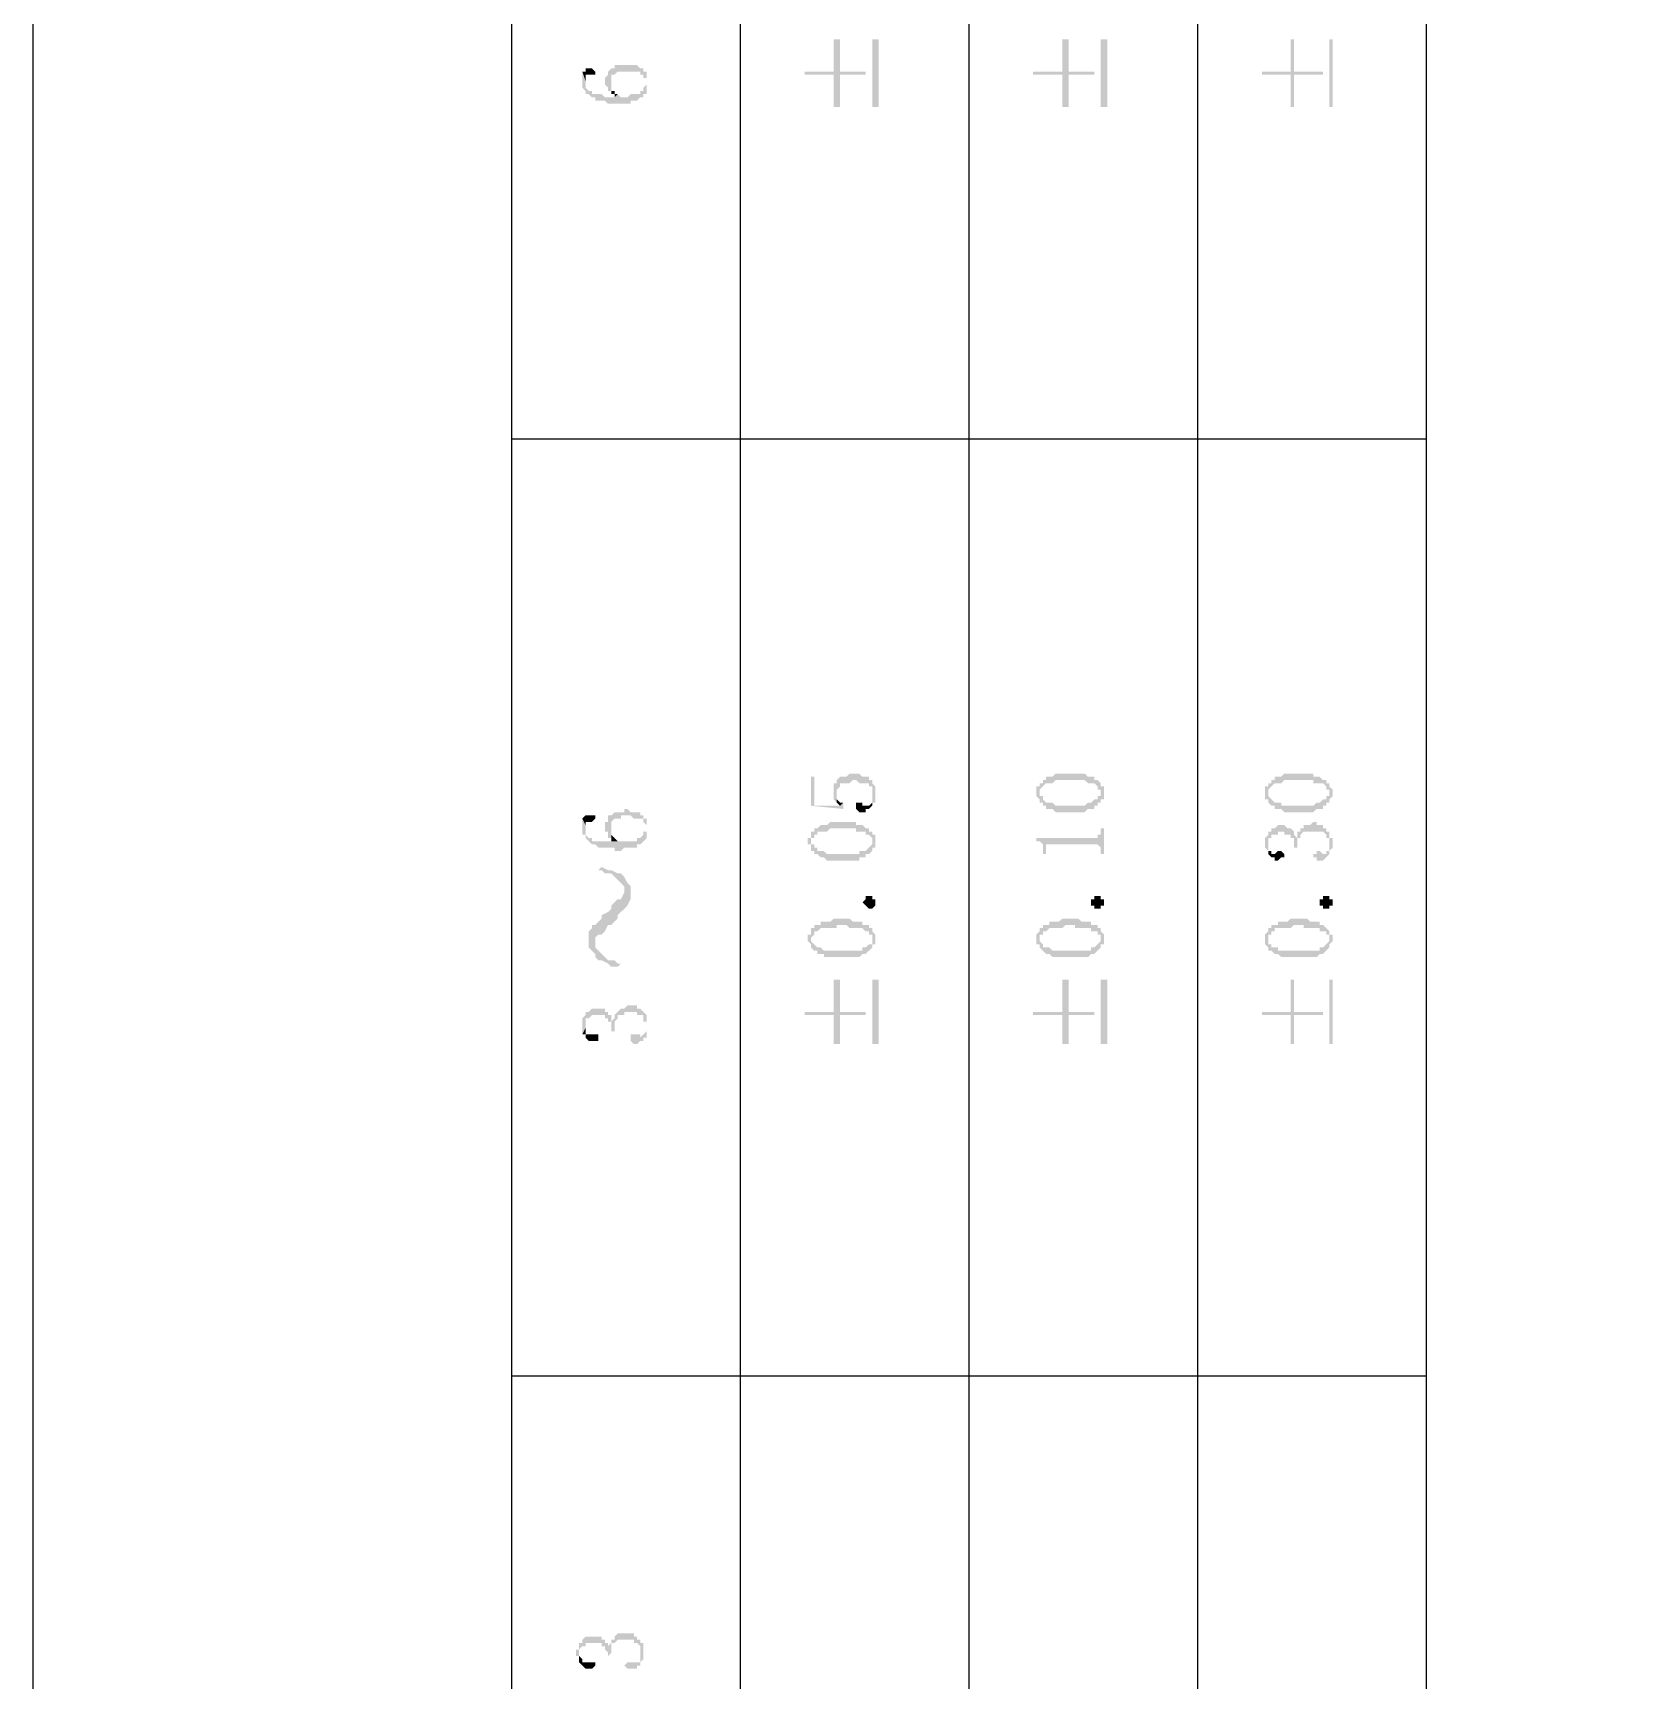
# Model space of a CAD drawing. Header units: inches. Extents: x 3613 to 8393, y -2205 to -794.
# Drawn here: x 6219.93 to 6242.36, y -1137.24 to -1114.16 of the extents above; entities that cross this region are included whole.
import ezdxf

# ---------------------------------------------------------------- set-up
doc = ezdxf.new("R2010")
doc.units = ezdxf.units.IN
doc.header["$MEASUREMENT"] = 0

msp = doc.modelspace()

# ---------------------------------------------------------------- hatches: boundary and pattern name
at = {"transparency": 33554559}
for points in [[(6230.746, -1114.698), (6230.746, -1114.743), (6231.152, -1114.743), (6231.152, -1115.194), (6231.242, -1115.194), (6231.242, -1114.743), (6231.603, -1114.743), (6231.603, -1114.698), (6231.242, -1114.698), (6231.242, -1114.246), (6231.152, -1114.246), (6231.152, -1114.698)], [(6231.784, -1115.194), (6231.784, -1114.246), (6231.694, -1114.246), (6231.694, -1115.194)], [(6233.95, -1114.698), (6233.95, -1114.743), (6234.357, -1114.743), (6234.357, -1115.194), (6234.447, -1115.194), (6234.447, -1114.743), (6234.808, -1114.743), (6234.808, -1114.698), (6234.447, -1114.698), (6234.447, -1114.246), (6234.357, -1114.246), (6234.357, -1114.698)], [(6234.988, -1115.194), (6234.988, -1114.246), (6234.898, -1114.246), (6234.898, -1115.194)], [(6237.155, -1114.698), (6237.155, -1114.743), (6237.561, -1114.743), (6237.561, -1115.194), (6237.606, -1115.194), (6237.606, -1114.743), (6238.012, -1114.743), (6238.012, -1114.698), (6237.606, -1114.698), (6237.606, -1114.246), (6237.561, -1114.246), (6237.561, -1114.698)], [(6238.148, -1115.194), (6238.148, -1114.246), (6238.102, -1114.246), (6238.102, -1115.194)], [(6227.632, -1114.698), (6227.677, -1114.833), (6227.677, -1114.788), (6227.677, -1114.743), (6227.812, -1114.743), (6227.812, -1114.698), (6227.812, -1114.698), (6227.767, -1114.653), (6227.677, -1114.653), (6227.677, -1114.698)], [(6227.632, -1114.788), (6227.632, -1114.878), (6227.632, -1114.923), (6227.632, -1114.923), (6227.677, -1114.969), (6227.677, -1115.014), (6227.722, -1115.014), (6227.767, -1115.059), (6227.812, -1115.059), (6227.812, -1115.104), (6227.948, -1115.104), (6227.993, -1115.149), (6228.309, -1115.149), (6228.309, -1115.104), (6228.399, -1115.104), (6228.444, -1115.059), (6228.489, -1115.059), (6228.489, -1115.014), (6228.534, -1115.014), (6228.534, -1114.833), (6228.534, -1114.878), (6228.534, -1114.878), (6228.489, -1114.923), (6228.489, -1114.969), (6228.444, -1114.969), (6228.444, -1115.014), (6228.309, -1115.014), (6228.264, -1115.059), (6228.173, -1115.059), (6228.128, -1115.014), (6228.128, -1115.014), (6228.083, -1115.059), (6227.948, -1115.059), (6227.903, -1115.014), (6227.767, -1115.014), (6227.767, -1114.969), (6227.722, -1114.969), (6227.677, -1114.923), (6227.677, -1114.878), (6227.677, -1114.833), (6227.677, -1114.833), (6227.632, -1114.698), (6227.632, -1114.743)], [(6227.948, -1114.833), (6227.948, -1114.878), (6227.993, -1114.923), (6227.993, -1114.969), (6228.038, -1114.969), (6228.038, -1114.833), (6228.038, -1114.788), (6228.038, -1114.743), (6228.083, -1114.743), (6228.128, -1114.698), (6228.444, -1114.698), (6228.444, -1114.743), (6228.489, -1114.743), (6228.489, -1114.788), (6228.534, -1114.788), (6228.534, -1114.833), (6228.534, -1114.969), (6228.534, -1114.923), (6228.534, -1114.833), (6228.534, -1114.743), (6228.534, -1114.698), (6228.489, -1114.698), (6228.489, -1114.653), (6228.444, -1114.653), (6228.399, -1114.607), (6228.083, -1114.607), (6228.083, -1114.653), (6228.038, -1114.653), (6227.993, -1114.698), (6227.993, -1114.743), (6227.993, -1114.743), (6227.948, -1114.788), (6227.948, -1114.788)], [(6228.038, -1114.969), (6228.038, -1115.014), (6228.083, -1115.014), (6228.083, -1115.059), (6228.128, -1115.014), (6228.083, -1115.014), (6228.083, -1114.969), (6228.038, -1114.969), (6228.038, -1114.923), (6228.038, -1114.878), (6228.038, -1114.833)], [(6230.836, -1124.582), (6230.836, -1124.988), (6231.288, -1125.033), (6231.288, -1124.988), (6231.288, -1124.943), (6231.242, -1124.988), (6230.881, -1124.988), (6230.881, -1124.582)], [(6231.152, -1124.762), (6231.152, -1124.852), (6231.152, -1124.898), (6231.152, -1124.898), (6231.197, -1124.943), (6231.197, -1124.807), (6231.197, -1124.762), (6231.197, -1124.762), (6231.242, -1124.717), (6231.242, -1124.672), (6231.378, -1124.672), (6231.423, -1124.627), (6231.468, -1124.627), (6231.513, -1124.672), (6231.649, -1124.672), (6231.649, -1124.717), (6231.694, -1124.717), (6231.694, -1124.762), (6231.694, -1124.807), (6231.694, -1124.943), (6231.739, -1124.943), (6231.739, -1124.898), (6231.739, -1124.807), (6231.739, -1124.762), (6231.739, -1124.717), (6231.694, -1124.672), (6231.694, -1124.627), (6231.649, -1124.627), (6231.649, -1124.582), (6231.558, -1124.582), (6231.513, -1124.537), (6231.378, -1124.537), (6231.333, -1124.582), (6231.242, -1124.582), (6231.197, -1124.627), (6231.197, -1124.672), (6231.152, -1124.672), (6231.152, -1124.717)], [(6233.995, -1124.807), (6233.995, -1124.852), (6233.995, -1124.852), (6234.041, -1124.898), (6234.041, -1124.943), (6234.041, -1124.807), (6234.041, -1124.762), (6234.041, -1124.762), (6234.086, -1124.717), (6234.086, -1124.717), (6234.131, -1124.672), (6234.221, -1124.672), (6234.266, -1124.627), (6234.672, -1124.627), (6234.718, -1124.672), (6234.808, -1124.672), (6234.853, -1124.717), (6234.853, -1124.762), (6234.898, -1124.762), (6234.898, -1124.807), (6234.898, -1124.672), (6234.898, -1124.672), (6234.853, -1124.627), (6234.808, -1124.627), (6234.808, -1124.582), (6234.718, -1124.582), (6234.672, -1124.537), (6234.266, -1124.537), (6234.221, -1124.582), (6234.131, -1124.582), (6234.131, -1124.627), (6234.086, -1124.627), (6234.086, -1124.672), (6234.041, -1124.672), (6234.041, -1124.717), (6233.995, -1124.717), (6233.995, -1124.762), (6233.995, -1124.762)], [(6234.041, -1124.943), (6234.086, -1124.943), (6234.086, -1124.988), (6234.131, -1124.988), (6234.131, -1125.033), (6234.221, -1125.033), (6234.266, -1125.078), (6234.672, -1125.078), (6234.718, -1125.033), (6234.808, -1125.033), (6234.808, -1124.988), (6234.853, -1124.988), (6234.853, -1124.943), (6234.898, -1124.943), (6234.898, -1124.898), (6234.943, -1124.898), (6234.943, -1124.852), (6234.943, -1124.807), (6234.943, -1124.762), (6234.943, -1124.717), (6234.898, -1124.717), (6234.898, -1124.672), (6234.898, -1124.807), (6234.898, -1124.852), (6234.853, -1124.852), (6234.853, -1124.898), (6234.808, -1124.898), (6234.763, -1124.943), (6234.718, -1124.943), (6234.672, -1124.988), (6234.266, -1124.988), (6234.221, -1124.943), (6234.131, -1124.943), (6234.086, -1124.898), (6234.086, -1124.852), (6234.041, -1124.852), (6234.041, -1124.807), (6234.041, -1124.807)], [(6237.2, -1124.807), (6237.2, -1124.852), (6237.2, -1124.898), (6237.245, -1124.898), (6237.245, -1124.943), (6237.245, -1124.807), (6237.245, -1124.762), (6237.245, -1124.762), (6237.29, -1124.717), (6237.29, -1124.717), (6237.335, -1124.672), (6237.426, -1124.672), (6237.471, -1124.627), (6237.877, -1124.627), (6237.877, -1124.672), (6238.012, -1124.672), (6238.057, -1124.717), (6238.057, -1124.762), (6238.102, -1124.762), (6238.102, -1124.807), (6238.102, -1124.672), (6238.057, -1124.672), (6238.057, -1124.627), (6238.012, -1124.627), (6237.967, -1124.582), (6237.877, -1124.582), (6237.877, -1124.537), (6237.471, -1124.537), (6237.426, -1124.582), (6237.335, -1124.582), (6237.335, -1124.627), (6237.29, -1124.627), (6237.29, -1124.672), (6237.245, -1124.672), (6237.245, -1124.717), (6237.2, -1124.717), (6237.2, -1124.762), (6237.2, -1124.762)], [(6237.245, -1124.943), (6237.245, -1124.943), (6237.29, -1124.988), (6237.335, -1124.988), (6237.335, -1125.033), (6237.426, -1125.033), (6237.471, -1125.078), (6237.877, -1125.078), (6237.922, -1125.033), (6238.012, -1125.033), (6238.012, -1124.988), (6238.057, -1124.988), (6238.057, -1124.943), (6238.102, -1124.943), (6238.102, -1124.898), (6238.102, -1124.898), (6238.148, -1124.852), (6238.148, -1124.807), (6238.148, -1124.762), (6238.148, -1124.762), (6238.102, -1124.717), (6238.102, -1124.672), (6238.102, -1124.807), (6238.102, -1124.852), (6238.057, -1124.852), (6238.057, -1124.898), (6238.012, -1124.898), (6237.967, -1124.943), (6237.922, -1124.943), (6237.877, -1124.988), (6237.426, -1124.988), (6237.426, -1124.943), (6237.335, -1124.943), (6237.29, -1124.898), (6237.29, -1124.898), (6237.245, -1124.852), (6237.245, -1124.807), (6237.245, -1124.807)], [(6231.197, -1124.943), (6231.197, -1124.943), (6231.242, -1124.988), (6231.242, -1124.988), (6231.288, -1124.943), (6231.242, -1124.943), (6231.197, -1124.898), (6231.197, -1124.852), (6231.197, -1124.807)], [(6231.468, -1124.988), (6231.468, -1125.033), (6231.468, -1125.033), (6231.513, -1125.078), (6231.603, -1125.078), (6231.603, -1125.033), (6231.649, -1125.033), (6231.694, -1124.988), (6231.694, -1124.807), (6231.694, -1124.898), (6231.694, -1124.943), (6231.694, -1124.943), (6231.649, -1124.988), (6231.558, -1124.988), (6231.558, -1124.943), (6231.468, -1124.943)], [(6227.632, -1125.168), (6227.677, -1125.259), (6227.677, -1125.214), (6227.767, -1125.214), (6227.812, -1125.168), (6227.812, -1125.123), (6227.677, -1125.123)], [(6227.948, -1125.304), (6227.948, -1125.349), (6227.993, -1125.349), (6227.993, -1125.394), (6227.993, -1125.439), (6228.038, -1125.439), (6228.038, -1125.259), (6228.038, -1125.214), (6228.038, -1125.214), (6228.083, -1125.168), (6228.173, -1125.168), (6228.173, -1125.123), (6228.309, -1125.123), (6228.354, -1125.168), (6228.489, -1125.168), (6228.489, -1125.214), (6228.489, -1125.214), (6228.534, -1125.259), (6228.534, -1125.439), (6228.534, -1125.394), (6228.534, -1125.349), (6228.534, -1125.304), (6228.534, -1125.259), (6228.534, -1125.214), (6228.534, -1125.168), (6228.489, -1125.168), (6228.489, -1125.123), (6228.444, -1125.123), (6228.444, -1125.078), (6228.309, -1125.078), (6228.264, -1125.033), (6228.219, -1125.033), (6228.219, -1125.078), (6228.083, -1125.078), (6228.038, -1125.123), (6227.993, -1125.123), (6227.993, -1125.168), (6227.993, -1125.214), (6227.948, -1125.214), (6227.948, -1125.259)], [(6227.632, -1125.259), (6227.632, -1125.304), (6227.632, -1125.349), (6227.632, -1125.394), (6227.677, -1125.394), (6227.677, -1125.439), (6227.677, -1125.439), (6227.722, -1125.484), (6227.722, -1125.484), (6227.767, -1125.529), (6227.812, -1125.529), (6227.857, -1125.575), (6228.083, -1125.575), (6228.083, -1125.62), (6228.173, -1125.62), (6228.219, -1125.575), (6228.399, -1125.575), (6228.399, -1125.529), (6228.444, -1125.529), (6228.489, -1125.484), (6228.489, -1125.484), (6228.534, -1125.439), (6228.534, -1125.304), (6228.534, -1125.349), (6228.489, -1125.349), (6228.489, -1125.394), (6228.489, -1125.394), (6228.444, -1125.439), (6228.399, -1125.439), (6228.399, -1125.484), (6227.767, -1125.484), (6227.767, -1125.439), (6227.722, -1125.439), (6227.677, -1125.394), (6227.677, -1125.349), (6227.677, -1125.259), (6227.632, -1125.168)], [(6228.038, -1125.439), (6228.038, -1125.484), (6228.128, -1125.484), (6228.083, -1125.439), (6228.083, -1125.439), (6228.038, -1125.394), (6228.038, -1125.304), (6228.038, -1125.304)], [(6230.791, -1125.484), (6230.791, -1125.529), (6230.836, -1125.529), (6230.836, -1125.575), (6230.836, -1125.62), (6230.836, -1125.484), (6230.836, -1125.439), (6230.881, -1125.439), (6230.881, -1125.394), (6230.926, -1125.394), (6230.926, -1125.349), (6231.062, -1125.349), (6231.107, -1125.304), (6231.468, -1125.304), (6231.468, -1125.349), (6231.603, -1125.349), (6231.603, -1125.394), (6231.649, -1125.394), (6231.694, -1125.439), (6231.694, -1125.484), (6231.694, -1125.349), (6231.649, -1125.349), (6231.649, -1125.304), (6231.603, -1125.304), (6231.558, -1125.259), (6231.468, -1125.259), (6231.468, -1125.214), (6231.107, -1125.214), (6231.062, -1125.259), (6230.972, -1125.259), (6230.926, -1125.304), (6230.881, -1125.304), (6230.881, -1125.349), (6230.836, -1125.349), (6230.836, -1125.394), (6230.836, -1125.439), (6230.791, -1125.439)], [(6230.836, -1125.62), (6230.881, -1125.62), (6230.881, -1125.665), (6230.926, -1125.665), (6230.972, -1125.71), (6231.017, -1125.71), (6231.062, -1125.755), (6231.513, -1125.755), (6231.513, -1125.71), (6231.603, -1125.71), (6231.603, -1125.665), (6231.649, -1125.665), (6231.694, -1125.62), (6231.694, -1125.575), (6231.739, -1125.575), (6231.739, -1125.529), (6231.739, -1125.484), (6231.739, -1125.439), (6231.739, -1125.394), (6231.694, -1125.394), (6231.694, -1125.349), (6231.694, -1125.529), (6231.694, -1125.529), (6231.649, -1125.575), (6231.649, -1125.575), (6231.603, -1125.62), (6231.513, -1125.62), (6231.513, -1125.665), (6231.062, -1125.665), (6231.017, -1125.62), (6230.926, -1125.62), (6230.926, -1125.575), (6230.881, -1125.575), (6230.881, -1125.529), (6230.836, -1125.529), (6230.836, -1125.484)], [(6233.995, -1125.439), (6233.995, -1125.484), (6234.041, -1125.484), (6234.086, -1125.529), (6234.086, -1125.62), (6234.086, -1125.665), (6234.131, -1125.665), (6234.131, -1125.575), (6234.131, -1125.529), (6234.853, -1125.529), (6234.898, -1125.575), (6234.898, -1125.665), (6234.943, -1125.665), (6234.943, -1125.304), (6234.898, -1125.304), (6234.898, -1125.349), (6234.898, -1125.394), (6234.853, -1125.394), (6234.853, -1125.439), (6234.808, -1125.439)], [(6237.2, -1125.484), (6237.2, -1125.529), (6237.2, -1125.575), (6237.2, -1125.575), (6237.245, -1125.62), (6237.245, -1125.529), (6237.245, -1125.484), (6237.245, -1125.439), (6237.29, -1125.439), (6237.29, -1125.394), (6237.38, -1125.394), (6237.38, -1125.349), (6237.471, -1125.349), (6237.471, -1125.394), (6237.561, -1125.394), (6237.561, -1125.439), (6237.606, -1125.439), (6237.606, -1125.529), (6237.606, -1125.575), (6237.651, -1125.575), (6237.651, -1125.529), (6237.651, -1125.439), (6237.696, -1125.439), (6237.696, -1125.394), (6237.696, -1125.394), (6237.741, -1125.349), (6238.012, -1125.349), (6238.057, -1125.394), (6238.057, -1125.439), (6238.102, -1125.439), (6238.102, -1125.484), (6238.102, -1125.529), (6238.102, -1125.349), (6238.057, -1125.349), (6238.057, -1125.304), (6238.012, -1125.304), (6238.012, -1125.259), (6237.922, -1125.259), (6237.922, -1125.214), (6237.877, -1125.214), (6237.832, -1125.259), (6237.741, -1125.259), (6237.741, -1125.304), (6237.696, -1125.304), (6237.696, -1125.349), (6237.651, -1125.349), (6237.651, -1125.394), (6237.651, -1125.439), (6237.606, -1125.394), (6237.606, -1125.349), (6237.606, -1125.349), (6237.561, -1125.304), (6237.516, -1125.304), (6237.471, -1125.259), (6237.38, -1125.259), (6237.335, -1125.304), (6237.29, -1125.304), (6237.29, -1125.349), (6237.245, -1125.349), (6237.245, -1125.394), (6237.245, -1125.394), (6237.2, -1125.439)], [(6237.877, -1125.71), (6237.922, -1125.71), (6237.922, -1125.755), (6238.012, -1125.755), (6238.057, -1125.71), (6238.057, -1125.71), (6238.102, -1125.665), (6238.102, -1125.62), (6238.102, -1125.62), (6238.148, -1125.575), (6238.148, -1125.529), (6238.148, -1125.484), (6238.148, -1125.439), (6238.102, -1125.439), (6238.102, -1125.349), (6238.102, -1125.529), (6238.102, -1125.575), (6238.102, -1125.62), (6238.057, -1125.62), (6238.057, -1125.665), (6238.012, -1125.665), (6237.967, -1125.62), (6237.922, -1125.62), (6237.922, -1125.665), (6237.877, -1125.665)], [(6237.245, -1125.62), (6237.245, -1125.665), (6237.245, -1125.665), (6237.29, -1125.71), (6237.335, -1125.71), (6237.335, -1125.755), (6237.38, -1125.755), (6237.426, -1125.71), (6237.471, -1125.71), (6237.471, -1125.665), (6237.471, -1125.665), (6237.426, -1125.62), (6237.38, -1125.62), (6237.335, -1125.665), (6237.29, -1125.665), (6237.29, -1125.62), (6237.245, -1125.62), (6237.245, -1125.529), (6237.245, -1125.529)], [(6227.857, -1125.891), (6227.903, -1125.891), (6227.948, -1125.936), (6228.038, -1125.936), (6228.083, -1125.981), (6228.128, -1126.026), (6228.128, -1126.026), (6228.173, -1126.071), (6228.219, -1126.116), (6228.219, -1126.432), (6228.219, -1126.432), (6228.264, -1126.387), (6228.309, -1126.297), (6228.309, -1126.116), (6228.264, -1126.071), (6228.219, -1125.981), (6228.219, -1125.981), (6228.173, -1125.936), (6228.128, -1125.936), (6228.038, -1125.891), (6227.993, -1125.891), (6227.903, -1125.845)], [(6227.722, -1126.883), (6227.722, -1126.974), (6227.767, -1127.019), (6227.812, -1127.064), (6227.812, -1126.838), (6227.857, -1126.793), (6227.903, -1126.793), (6227.948, -1126.748), (6227.993, -1126.658), (6228.038, -1126.658), (6228.083, -1126.613), (6228.128, -1126.568), (6228.128, -1126.522), (6228.173, -1126.477), (6228.219, -1126.432), (6228.219, -1126.161), (6228.219, -1126.206), (6228.173, -1126.297), (6228.128, -1126.297), (6228.083, -1126.342), (6228.038, -1126.387), (6228.038, -1126.432), (6227.993, -1126.477), (6227.903, -1126.522), (6227.903, -1126.568), (6227.857, -1126.613), (6227.812, -1126.658), (6227.767, -1126.658), (6227.767, -1126.703), (6227.722, -1126.748), (6227.722, -1126.838)], [(6231.739, -1126.342), (6231.739, -1126.387), (6231.739, -1126.387), (6231.694, -1126.432), (6231.649, -1126.432), (6231.603, -1126.387), (6231.603, -1126.387), (6231.558, -1126.342), (6231.558, -1126.342), (6231.603, -1126.297), (6231.603, -1126.252), (6231.694, -1126.252), (6231.694, -1126.297), (6231.739, -1126.297), (6231.739, -1126.342)], [(6234.943, -1126.342), (6234.943, -1126.387), (6234.898, -1126.387), (6234.898, -1126.432), (6234.808, -1126.432), (6234.808, -1126.387), (6234.763, -1126.387), (6234.763, -1126.342), (6234.763, -1126.297), (6234.808, -1126.297), (6234.808, -1126.252), (6234.898, -1126.252), (6234.898, -1126.297), (6234.943, -1126.297), (6234.943, -1126.342)], [(6238.148, -1126.342), (6238.148, -1126.387), (6238.102, -1126.387), (6238.102, -1126.432), (6238.012, -1126.432), (6238.012, -1126.387), (6237.967, -1126.387), (6237.967, -1126.342), (6237.967, -1126.297), (6238.012, -1126.297), (6238.012, -1126.252), (6238.102, -1126.252), (6238.102, -1126.297), (6238.148, -1126.297), (6238.148, -1126.342)], [(6230.791, -1126.838), (6230.791, -1126.883), (6230.791, -1126.883), (6230.836, -1126.929), (6230.836, -1126.974), (6230.836, -1126.838), (6230.836, -1126.838), (6230.881, -1126.793), (6230.881, -1126.748), (6230.926, -1126.748), (6230.972, -1126.703), (6231.197, -1126.703), (6231.197, -1126.658), (6231.333, -1126.658), (6231.378, -1126.703), (6231.558, -1126.703), (6231.603, -1126.748), (6231.649, -1126.748), (6231.649, -1126.793), (6231.694, -1126.793), (6231.694, -1126.838), (6231.694, -1126.703), (6231.649, -1126.703), (6231.649, -1126.658), (6231.558, -1126.658), (6231.558, -1126.613), (6231.423, -1126.613), (6231.378, -1126.568), (6231.152, -1126.568), (6231.107, -1126.613), (6230.972, -1126.613), (6230.972, -1126.658), (6230.881, -1126.658), (6230.881, -1126.703), (6230.836, -1126.703), (6230.836, -1126.748), (6230.836, -1126.793), (6230.791, -1126.793)], [(6230.836, -1126.974), (6230.881, -1127.019), (6230.926, -1127.019), (6230.926, -1127.064), (6231.017, -1127.064), (6231.017, -1127.109), (6231.513, -1127.109), (6231.558, -1127.064), (6231.603, -1127.064), (6231.649, -1127.019), (6231.649, -1127.019), (6231.694, -1126.974), (6231.694, -1126.929), (6231.739, -1126.929), (6231.739, -1126.883), (6231.739, -1126.838), (6231.739, -1126.793), (6231.739, -1126.793), (6231.694, -1126.748), (6231.694, -1126.883), (6231.694, -1126.929), (6231.649, -1126.929), (6231.603, -1126.974), (6231.558, -1126.974), (6231.558, -1127.019), (6231.017, -1127.019), (6230.972, -1126.974), (6230.926, -1126.974), (6230.881, -1126.929), (6230.881, -1126.929), (6230.836, -1126.883), (6230.836, -1126.838)], [(6233.995, -1126.838), (6233.995, -1126.883), (6233.995, -1126.929), (6234.041, -1126.929), (6234.041, -1126.974), (6234.041, -1126.838), (6234.041, -1126.793), (6234.086, -1126.793), (6234.086, -1126.748), (6234.131, -1126.748), (6234.176, -1126.703), (6234.357, -1126.703), (6234.402, -1126.658), (6234.537, -1126.658), (6234.537, -1126.703), (6234.763, -1126.703), (6234.763, -1126.748), (6234.853, -1126.748), (6234.853, -1126.793), (6234.898, -1126.793), (6234.898, -1126.838), (6234.898, -1126.703), (6234.853, -1126.703), (6234.853, -1126.658), (6234.763, -1126.658), (6234.763, -1126.613), (6234.627, -1126.613), (6234.582, -1126.568), (6234.357, -1126.568), (6234.311, -1126.613), (6234.176, -1126.613), (6234.176, -1126.658), (6234.086, -1126.658), (6234.086, -1126.703), (6234.041, -1126.703), (6234.041, -1126.748), (6234.041, -1126.748), (6233.995, -1126.793)], [(6234.041, -1126.974), (6234.086, -1127.019), (6234.086, -1127.019), (6234.131, -1127.064), (6234.176, -1127.064), (6234.221, -1127.109), (6234.718, -1127.109), (6234.763, -1127.064), (6234.808, -1127.064), (6234.853, -1127.019), (6234.853, -1127.019), (6234.898, -1126.974), (6234.898, -1126.929), (6234.943, -1126.929), (6234.943, -1126.883), (6234.943, -1126.838), (6234.943, -1126.793), (6234.943, -1126.793), (6234.898, -1126.748), (6234.898, -1126.883), (6234.898, -1126.883), (6234.853, -1126.929), (6234.853, -1126.929), (6234.808, -1126.974), (6234.763, -1126.974), (6234.763, -1127.019), (6234.221, -1127.019), (6234.176, -1126.974), (6234.086, -1126.974), (6234.086, -1126.929), (6234.086, -1126.929), (6234.041, -1126.883), (6234.041, -1126.838)], [(6237.2, -1126.838), (6237.2, -1126.883), (6237.2, -1126.929), (6237.2, -1126.929), (6237.245, -1126.974), (6237.245, -1126.838), (6237.245, -1126.793), (6237.29, -1126.793), (6237.29, -1126.748), (6237.335, -1126.748), (6237.335, -1126.703), (6237.561, -1126.703), (6237.606, -1126.658), (6237.741, -1126.658), (6237.741, -1126.703), (6237.967, -1126.703), (6237.967, -1126.748), (6238.057, -1126.748), (6238.057, -1126.793), (6238.102, -1126.793), (6238.102, -1126.838), (6238.102, -1126.748), (6238.057, -1126.703), (6238.057, -1126.703), (6238.012, -1126.658), (6237.967, -1126.658), (6237.967, -1126.613), (6237.832, -1126.613), (6237.787, -1126.568), (6237.561, -1126.568), (6237.516, -1126.613), (6237.38, -1126.613), (6237.38, -1126.658), (6237.29, -1126.658), (6237.29, -1126.703), (6237.245, -1126.703), (6237.245, -1126.748), (6237.245, -1126.748), (6237.2, -1126.793)], [(6237.245, -1126.974), (6237.245, -1127.019), (6237.29, -1127.019), (6237.335, -1127.064), (6237.38, -1127.064), (6237.426, -1127.109), (6237.922, -1127.109), (6237.967, -1127.064), (6238.012, -1127.064), (6238.057, -1127.019), (6238.057, -1127.019), (6238.102, -1126.974), (6238.102, -1126.929), (6238.102, -1126.929), (6238.148, -1126.883), (6238.148, -1126.838), (6238.148, -1126.793), (6238.102, -1126.793), (6238.102, -1126.748), (6238.102, -1126.883), (6238.102, -1126.883), (6238.057, -1126.929), (6238.057, -1126.929), (6238.012, -1126.974), (6237.967, -1126.974), (6237.967, -1127.019), (6237.38, -1127.019), (6237.38, -1126.974), (6237.29, -1126.974), (6237.29, -1126.929), (6237.245, -1126.929), (6237.245, -1126.883), (6237.245, -1126.838)], [(6227.812, -1127.064), (6227.812, -1127.109), (6227.857, -1127.154), (6227.903, -1127.154), (6227.993, -1127.199), (6228.038, -1127.244), (6228.128, -1127.244), (6228.173, -1127.199), (6228.128, -1127.199), (6228.083, -1127.154), (6227.993, -1127.154), (6227.948, -1127.109), (6227.903, -1127.064), (6227.903, -1127.064), (6227.857, -1127.019), (6227.812, -1126.974), (6227.812, -1126.929)], [(6230.746, -1127.876), (6230.746, -1127.921), (6231.152, -1127.921), (6231.152, -1128.328), (6231.242, -1128.328), (6231.242, -1127.921), (6231.603, -1127.921), (6231.603, -1127.876), (6231.242, -1127.876), (6231.242, -1127.425), (6231.152, -1127.425), (6231.152, -1127.876)], [(6231.784, -1128.328), (6231.784, -1127.425), (6231.694, -1127.425), (6231.694, -1128.328)], [(6233.95, -1127.876), (6233.95, -1127.921), (6234.357, -1127.921), (6234.357, -1128.328), (6234.447, -1128.328), (6234.447, -1127.921), (6234.808, -1127.921), (6234.808, -1127.876), (6234.447, -1127.876), (6234.447, -1127.425), (6234.357, -1127.425), (6234.357, -1127.876)], [(6234.988, -1128.328), (6234.988, -1127.425), (6234.898, -1127.425), (6234.898, -1128.328)], [(6237.155, -1127.876), (6237.155, -1127.921), (6237.561, -1127.921), (6237.561, -1128.328), (6237.606, -1128.328), (6237.606, -1127.921), (6238.012, -1127.921), (6238.012, -1127.876), (6237.606, -1127.876), (6237.606, -1127.425), (6237.561, -1127.425), (6237.561, -1127.876)], [(6238.148, -1128.328), (6238.148, -1127.425), (6238.102, -1127.425), (6238.102, -1128.328)], [(6227.632, -1128.057), (6227.632, -1128.147), (6227.632, -1128.192), (6227.677, -1128.102), (6227.677, -1128.057), (6227.677, -1128.012), (6227.677, -1127.967), (6227.722, -1127.967), (6227.767, -1127.921), (6227.948, -1127.921), (6227.948, -1127.967), (6227.993, -1127.967), (6227.993, -1128.012), (6228.038, -1128.012), (6228.038, -1128.057), (6228.038, -1128.147), (6228.083, -1128.147), (6228.083, -1128.057), (6228.083, -1128.012), (6228.083, -1128.012), (6228.128, -1127.967), (6228.128, -1127.921), (6228.219, -1127.921), (6228.219, -1127.876), (6228.399, -1127.876), (6228.399, -1127.921), (6228.489, -1127.921), (6228.489, -1127.967), (6228.489, -1128.012), (6228.534, -1128.012), (6228.534, -1128.102), (6228.534, -1127.921), (6228.534, -1127.921), (6228.489, -1127.876), (6228.489, -1127.876), (6228.444, -1127.831), (6228.399, -1127.831), (6228.399, -1127.786), (6228.264, -1127.786), (6228.219, -1127.831), (6228.173, -1127.831), (6228.128, -1127.876), (6228.128, -1127.876), (6228.083, -1127.921), (6228.083, -1127.967), (6228.038, -1128.012), (6228.038, -1127.967), (6228.038, -1127.921), (6227.993, -1127.921), (6227.993, -1127.876), (6227.948, -1127.876), (6227.948, -1127.831), (6227.767, -1127.831), (6227.722, -1127.876), (6227.677, -1127.876), (6227.677, -1127.921), (6227.677, -1127.921), (6227.632, -1127.967)], [(6228.309, -1128.237), (6228.309, -1128.283), (6228.309, -1128.283), (6228.354, -1128.328), (6228.399, -1128.328), (6228.444, -1128.283), (6228.489, -1128.283), (6228.489, -1128.237), (6228.534, -1128.237), (6228.534, -1128.192), (6228.534, -1128.147), (6228.534, -1128.057), (6228.534, -1128.012), (6228.534, -1127.967), (6228.534, -1127.921), (6228.534, -1128.102), (6228.534, -1128.147), (6228.489, -1128.192), (6228.489, -1128.192), (6228.444, -1128.237), (6228.444, -1128.192), (6228.309, -1128.192)], [(6227.632, -1128.192), (6227.677, -1128.192), (6227.677, -1128.237), (6227.677, -1128.237), (6227.722, -1128.283), (6227.857, -1128.283), (6227.857, -1128.237), (6227.857, -1128.192), (6227.677, -1128.192), (6227.677, -1128.147), (6227.677, -1128.102), (6227.677, -1128.102)], [(6227.542, -1136.858), (6227.542, -1136.903), (6227.587, -1136.903), (6227.587, -1136.948), (6227.587, -1136.858), (6227.587, -1136.813), (6227.632, -1136.767), (6227.677, -1136.767), (6227.677, -1136.722), (6227.903, -1136.722), (6227.903, -1136.767), (6227.948, -1136.767), (6227.948, -1136.813), (6227.948, -1136.813), (6227.993, -1136.858), (6227.993, -1136.903), (6227.993, -1136.903), (6228.038, -1136.858), (6228.038, -1136.813), (6228.038, -1136.767), (6228.038, -1136.722), (6228.083, -1136.722), (6228.128, -1136.677), (6228.354, -1136.677), (6228.354, -1136.722), (6228.399, -1136.722), (6228.444, -1136.767), (6228.444, -1136.858), (6228.444, -1136.677), (6228.399, -1136.677), (6228.399, -1136.632), (6228.354, -1136.632), (6228.354, -1136.587), (6228.128, -1136.587), (6228.083, -1136.632), (6228.083, -1136.677), (6228.038, -1136.677), (6228.038, -1136.722), (6228.038, -1136.722), (6227.993, -1136.767), (6227.993, -1136.722), (6227.948, -1136.722), (6227.948, -1136.677), (6227.903, -1136.677), (6227.903, -1136.632), (6227.677, -1136.632), (6227.632, -1136.677), (6227.632, -1136.722), (6227.587, -1136.722), (6227.587, -1136.767), (6227.587, -1136.813), (6227.542, -1136.813)], [(6227.587, -1136.948), (6227.587, -1136.993), (6227.587, -1136.993), (6227.632, -1137.038), (6227.632, -1137.038), (6227.677, -1137.083), (6227.767, -1137.083), (6227.812, -1137.038), (6227.812, -1136.993), (6227.632, -1136.993), (6227.632, -1136.948), (6227.632, -1136.948), (6227.587, -1136.903), (6227.587, -1136.858)], [(6228.219, -1137.038), (6228.219, -1137.038), (6228.264, -1137.083), (6228.399, -1137.083), (6228.399, -1137.038), (6228.444, -1137.038), (6228.444, -1136.993), (6228.489, -1136.948), (6228.489, -1136.903), (6228.489, -1136.858), (6228.489, -1136.767), (6228.489, -1136.722), (6228.444, -1136.722), (6228.444, -1136.903), (6228.444, -1136.948), (6228.444, -1136.993), (6228.264, -1136.993)]]:
    msp.add_hatch(color=256, dxfattribs=at).paths.add_polyline_path(points)

# ---------------------------------------------------------------- linework, layer by layer
msp.add_line((6226.639, -894.646), (6226.639, -1181.386))
msp.add_lwpolyline([(6639.932, -1185.646), (6639.932, -888.646), (6219.932, -888.646), (6219.932, -1185.646)], close=True)
for points in [[(6239.456, -894.646), (6239.456, -1181.386)], [(6229.843, -1067.038), (6229.843, -1160.056)], [(6233.048, -1067.038), (6233.048, -1160.056)], [(6236.252, -1067.038), (6236.252, -1160.056)], [(6226.639, -1119.843), (6239.456, -1119.843)], [(6226.639, -1132.976), (6239.456, -1132.976)]]:
    msp.add_lwpolyline(points)

doc.saveas('drawing.dxf')
